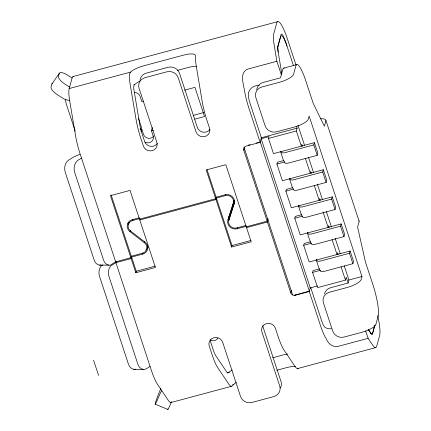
<?xml version="1.0" encoding="UTF-8"?>
<svg xmlns="http://www.w3.org/2000/svg" width="431" height="431" viewBox="0 0 431 431"><rect width="100%" height="100%" fill="white"/><g stroke="black" fill="none" stroke-linecap="round" stroke-linejoin="round"><path stroke-width="0.65" d="M79.854 154.406A13.296 3.852 -18.2 0 0 72.209 157.891L68.61 160.149A9.17 6.675 -89.5 0 0 65.27 172.303L94.082 259.812A9.17 6.675 -89.5 0 0 99.502 265.119L110.39 265.135L115.653 261.832L80.161 154.056A25.208 4.579 75 0 1 75.5 135.415L69.747 101.145A25.208 4.579 75 0 1 69.17 88.56L72.085 78.038L67.796 75.285A9.17 2.979 34.8 0 0 59.284 73.383L51.865 84.061L51.025 87.084A9.17 2.979 34.8 0 0 57.856 95.025L62.328 97.896A11.68 10.974 15.5 0 0 69.811 100.294M59.284 73.383L58.449 76.406A9.17 2.979 34.8 0 0 65.28 84.347L69.574 87.1M141.088 131.762L141.804 129.176L140.581 129.505M145.069 142.171A5.732 5.382 15.5 0 0 151.373 141.707A5.732 5.382 15.5 0 0 153.145 135.997L151.432 130.787L152.326 127.549M116.284 261.375L115.928 262.668L151.416 370.445A25.208 4.579 75 0 0 157.428 384.22L168.235 400.254A25.208 4.579 75 0 0 171.71 401.978M140.059 218.98L139.779 219.988L155.419 267.489L135.83 272.748L131.164 258.578L131.584 257.07L142.677 254.091A7.332 6.891 15.5 0 0 147.671 248.876A7.332 6.891 15.5 0 0 144.978 242.109L130.571 231.005A6.417 6.029 15.5 0 1 128.217 225.084A6.417 6.029 15.5 0 1 132.586 220.516L132.92 219.309M115.653 261.832L130.889 257.743L131.31 256.235L142.402 253.261A6.417 6.029 15.5 0 0 146.772 248.692A6.417 6.029 15.5 0 0 144.417 242.772L130.011 231.668L130.345 230.461M135.83 272.748L136.25 271.239L131.584 257.07M144.417 242.772L144.751 241.565M142.677 254.091L143.011 252.884M130.889 257.743L110.444 195.658L130.038 190.4L139.504 219.153L215.689 198.713L216.109 197.204L207.063 169.728M246.812 226.62L246.532 227.627L251.198 241.796L231.603 247.049L215.963 199.548L216.384 198.034L225.3 195.642A6.417 6.029 15.5 0 1 231.722 197.317A6.417 6.029 15.5 0 1 233.333 203.437L227.983 219.837A7.332 6.891 15.5 0 0 229.825 226.835A7.332 6.891 15.5 0 0 237.163 228.742L246.338 226.28M225.3 195.642L225.634 194.435M215.689 198.713L206.223 169.959L225.812 164.707L246.257 226.792L267.155 221.189L243.827 150.349L244.544 147.758M227.983 219.837L234.168 200.415L233.333 203.437M246.063 225.445L236.888 227.907A6.417 6.029 15.5 0 1 230.466 226.237A6.417 6.029 15.5 0 1 228.856 220.117L234.631 201.956M228.856 220.117L234.706 201.902M277.898 46.165L280.818 35.644A11.648 2.117 75 0 1 283.404 36.323L285.505 41.527L293.414 65.555M243.827 150.349A3.669 3.448 15.5 0 1 246.214 146.082L260.146 142.343L261.401 137.812L250.336 104.205A11.459 2.085 75 0 1 248.606 97.778C246.882 90.467 252.081 85.548 259.37 85.214M231.603 247.049L232.023 245.541L216.384 198.034M237.163 228.742L237.497 227.536M280.495 151.416L283.517 160.607L284.983 162.95A4.585 1.331 -18.2 0 0 288.878 162.945L317.216 155.343L317.846 153.075L314.414 142.656L273.491 153.635L268.481 138.426L268.987 136.616L261.148 138.717L310.272 287.897L309.264 291.523L320.33 325.13A25.213 4.579 75 0 0 326.342 338.901C328.25 344.057 333.389 347.952 338.944 346.152L368.112 338.324L372.853 345.355A25.208 4.579 75 0 0 375.552 347.65L375.837 347.564A25.208 4.579 75 0 0 376.689 346.195L379.609 335.674A27.606 5.016 75 0 0 377.712 315.465M289.411 178.499L292.439 187.695L293.904 190.039A4.585 1.331 -18.2 0 0 297.799 190.028L326.132 182.426L326.763 180.163L323.331 169.744L282.407 180.724L276.923 164.055L277.424 162.239L283.905 160.504M267.155 221.189L267.872 218.598M309.264 291.523L295.332 295.262A3.669 3.448 15.5 0 1 290.753 292.864L267.43 222.019L268.147 219.433M302.46 146.19L301.856 144.347L301.355 146.163L296.345 130.954L297.121 128.158L296.501 126.283M298.327 205.587L301.355 214.778L302.821 217.127A4.585 1.331 -18.2 0 0 306.716 217.116L335.054 209.514L335.684 207.246L332.253 196.832L291.329 207.807L285.839 191.143L286.346 189.328L292.821 187.587M317.216 155.343L313.784 144.924L314.414 142.656M307.249 232.67L310.277 241.866L311.742 244.21A4.585 1.331 -18.2 0 0 315.632 244.205L343.97 236.597L344.601 234.335L341.169 223.915L300.245 234.895L294.761 218.226L295.262 216.416L301.743 214.676M326.132 182.426L322.706 172.012L323.331 169.744M316.165 259.758L319.193 268.949L320.659 271.298A4.585 1.331 -18.2 0 0 324.554 271.288L352.892 263.686L353.517 261.418L350.091 251.004L309.167 261.983L303.677 245.314L304.178 243.499L310.659 241.759M290.753 292.864L291.475 290.273M295.332 295.262L295.44 294.885M335.054 209.514L331.622 199.095L332.253 196.832M348.092 282.962L346.244 277.338L345.468 280.134L317.604 287.606L312.599 272.397L313.1 270.587L319.581 268.847M343.97 236.597L340.544 226.183L341.169 223.915M352.892 263.686L349.46 253.266L350.091 251.004M344.283 265.954L348.911 280.021L348.076 283.038L330.658 287.714A9.17 8.615 15.5 0 0 324.489 293.904M320.4 118.794A13.878 4.019 -18.2 0 1 325.868 120.949L324.403 126.235L313.218 103.408L305.714 80.608A25.213 4.579 75 0 0 295.86 65.997L293.559 74.304A13.749 3.987 -18.2 0 1 279.24 82.343L261.827 87.014A9.17 8.615 15.5 0 0 255.863 97.686L265.124 125.814A9.17 8.615 15.5 0 0 276.578 131.811L293.99 127.14A13.749 3.987 -18.2 0 0 308.305 119.101L309.146 116.079L361.97 276.513L361.135 279.536A13.749 3.987 -18.2 0 1 346.815 287.574L329.403 292.245A9.17 8.615 15.5 0 0 323.439 302.912L332.7 331.04A9.17 8.615 15.5 0 0 344.153 337.042L361.566 332.366A13.749 3.987 -18.2 0 0 375.886 324.333L378.186 316.025A25.213 4.579 75 0 0 372.944 284.794L365.44 261.994L357.606 227.078L359.071 221.793A13.878 4.019 -18.2 0 0 358.926 220.747M374.658 325.728L372.513 333.454A11.459 2.085 75 0 1 370.768 333.071L368.182 329.23M374.975 325.028L372.573 333.691A11.459 2.085 75 0 1 372.185 334.316L372.055 334.354A11.459 2.085 75 0 1 370.827 333.314M160.887 388.552L160.386 389.705A9.17 0.415 -67.4 0 0 156.103 400.631L155.262 403.653A9.17 0.415 -67.4 0 0 157.875 398.767L159.879 394.16A11.68 10.974 15.5 0 1 161.754 390.901M171.516 401.843L170.552 404.052A9.17 0.415 -67.4 0 1 167.945 408.938M130.593 72.079L129.375 74.385A25.208 4.579 75 0 0 130.264 84.912L136.013 119.182A25.208 4.579 75 0 0 140.678 137.818L143.372 146.007A7.106 6.675 15.5 0 0 152.245 150.656A7.106 6.675 15.5 0 0 156.868 142.386L139.073 88.339A9.17 8.615 15.5 0 1 145.037 77.672L166.802 71.832A9.17 8.615 15.5 0 1 178.256 77.828L196.051 131.875A7.106 6.675 15.5 0 0 204.924 136.519A7.106 6.675 15.5 0 0 209.547 128.255L206.848 120.066A25.208 4.579 75 0 1 202.187 101.425L196.434 67.155A25.208 4.579 75 0 1 195.55 56.633L195.313 55.114L194.3 54.338A13.749 3.987 -18.2 0 0 183.617 55.103L143.566 65.851A13.749 3.987 -18.2 0 0 131.627 71.153L130.593 72.079L69.17 88.56M139.768 81.276A13.749 3.987 -18.2 0 0 135.743 83.652L134.095 85.295A11.637 3.523 77.3 0 0 133.702 87.051L133.691 87.568A11.459 2.085 75 0 0 134.063 90.548L139.816 124.812A11.459 2.085 75 0 0 141.934 133.287L144.627 141.476A7.106 6.675 15.5 0 0 150.451 146.281A7.106 6.675 15.5 0 0 157.342 143.448M210.172 339.763A7.106 6.675 15.5 0 0 210.49 341.492L213.183 349.681A11.459 2.085 75 0 0 215.92 355.941L226.728 371.975A11.459 2.085 75 0 0 227.654 372.95L227.859 372.993A11.637 3.523 77.3 0 0 228.716 372.648L230.418 371.183A13.749 3.987 -18.2 0 1 232.239 369.981M298.171 368.284A25.208 4.579 75 0 1 294.923 366.264L284.115 350.231A25.208 4.579 75 0 1 278.103 336.46L275.409 328.271A7.106 6.675 15.5 0 0 266.53 323.622A7.106 6.675 15.5 0 0 261.913 331.892L279.708 385.939A9.17 8.615 15.5 0 1 273.744 396.606L251.979 402.446A9.17 8.615 15.5 0 1 240.525 396.45L222.73 342.403A7.106 6.675 15.5 0 0 213.857 337.759A7.106 6.675 15.5 0 0 209.234 346.028L211.928 354.212A25.208 4.579 75 0 0 217.941 367.982L228.748 384.016A25.208 4.579 75 0 0 231.997 386.036L234.534 383.682A13.749 3.987 -18.2 0 1 236.355 382.486M140.296 129.133L141.702 128.082L138.572 118.568M81.486 158.075L78.033 160.24A9.17 6.675 -89.5 0 0 74.692 172.395L103.505 259.904A9.17 6.675 -89.5 0 0 108.924 265.21M102.864 264.86L101.242 265.879L100.24 267.355A9.17 6.675 -89.5 0 0 99.572 276.481L128.384 363.99A9.17 6.675 -89.5 0 0 135.549 369.211M150.09 366.425L146.642 368.591A9.17 6.675 -89.5 0 1 137.812 364.076L108.995 276.567A9.17 6.675 -89.5 0 1 109.663 267.441L110.665 265.97L115.928 262.668L131.164 258.578M72.958 76.573L277.569 21.679M177.4 70.382L187.733 67.608A13.749 3.987 -18.2 0 1 196.601 66.455M133.799 84.826L134.709 84.578M295.941 64.887L286.76 36.996A27.606 5.016 75 0 0 276.702 23.139L273.782 33.661A25.208 4.579 75 0 0 273.443 36.592L273.443 37.551A25.208 4.579 75 0 0 274.364 46.252L276.885 61.277L247.717 69.1C239.334 72.505 243.402 83.759 244.415 90.095A25.213 4.579 75 0 0 249.08 108.736L260.146 142.343M143.771 101.096L141.826 101.619L140.113 96.409A5.732 5.382 15.5 0 0 134.418 92.46M184.576 90.149L194.936 87.369L204.542 116.537L194.828 119.145M283.657 68.13L296.717 64.628M193.492 115.309L203.858 112.529M151.432 130.787L153.371 130.264M261.003 137.845L297.121 128.158M268.481 138.426L296.345 130.954M248.218 145.193L250.115 144.681M256.45 142.984L258.347 142.472M313.784 144.924L285.446 152.526A4.585 1.331 -18.2 0 1 281.551 152.536L280.969 151.599M276.923 164.055L284.697 161.97M139.288 217.811L132.312 219.686A7.332 6.891 15.5 0 0 127.317 224.901A7.332 6.891 15.5 0 0 130.011 231.668M216.109 197.204L225.025 194.812A7.332 6.891 15.5 0 1 232.363 196.719A7.332 6.891 15.5 0 1 234.205 203.718M132.586 220.516L139.563 218.646M139.779 219.988L215.963 199.548M322.706 172.012L294.368 179.614A4.585 1.331 -18.2 0 1 290.472 179.619L289.885 178.682M232.724 204.73L234.017 204.38M285.839 191.143L293.613 189.053M331.622 199.095L303.284 206.697A4.585 1.331 -18.2 0 1 299.389 206.708L298.511 205.301M246.532 227.627L267.43 222.019M294.761 218.226L302.535 216.141M136.25 271.239L155.208 266.148M232.023 245.541L250.982 240.455M340.544 226.183L312.206 233.785A4.585 1.331 -18.2 0 1 308.31 233.791L307.432 232.384M303.677 245.314L311.451 243.224M349.46 253.266L321.122 260.868A4.585 1.331 -18.2 0 1 317.227 260.879L316.349 259.473M312.599 272.397L320.373 270.312M310.272 287.897L317.507 285.958M348.911 280.021L361.97 276.513M294.395 295.165L309.372 291.146L260.249 141.966M272.721 357.735L282.407 355.139A13.749 3.987 -18.2 0 1 287.617 354.104M227.185 372.696L229.384 372.109M276.837 370.234L286.523 367.638A13.749 3.987 -18.2 0 1 295.391 366.485M232.589 384.856L233.505 384.608M170.935 402.543L231.447 386.311M297.622 368.553L375.552 347.65M99.502 265.119L100.967 265.049M331.342 328.788C328.589 328.972 325.098 328.406 323.67 325.75A11.459 2.085 75 0 1 321.585 320.599L310.729 287.628M133.804 369.297L143.232 369.389M155.165 404.165L167.842 409.45M368.203 329.419L370.827 333.308M325.906 120.394L359.109 221.238M276.885 61.277L281.335 74.789M297.977 125.34L304.502 145.15M308.504 157.299L313.552 172.637M317.34 184.145L322.393 199.483M326.391 211.626L331.444 226.965M335.232 238.472L340.28 253.811M365.682 330.954L368.112 338.324M311.381 173.273L310.773 171.436L310.272 173.246L305.396 158.43M320.298 200.361L319.694 198.519L319.193 200.334L314.312 185.519M329.219 227.444L328.611 225.607L328.11 227.417L323.029 211.987M338.136 254.532L337.532 252.695L337.026 254.505L332.15 239.69M341.083 266.827L345.468 280.134M243.914 147.041L292.617 294.949M141.804 129.176L143.518 134.386A5.732 5.382 15.5 0 0 148.216 138.259A5.732 5.382 15.5 0 0 153.775 135.975M111.074 194.78L131.31 256.235M75.258 131.229L66.412 104.372A9.17 4.073 63.1 0 1 65.765 99.227M93.554 360.176L98.564 375.385M281.755 73.281L278.162 51.887A11.459 2.085 75 0 1 277.742 47.933L277.742 47.496A11.459 2.085 75 0 1 277.898 46.165M217.941 338.044A5.732 5.382 15.5 0 1 210.242 340.107M284.255 68.066A25.213 4.579 75 0 0 282.801 69.504L280.495 77.812L263.082 82.483A9.17 8.615 15.5 0 0 256.731 89.788M72.085 78.038A27.606 5.016 75 0 1 73.561 76.443M280.355 387.986A9.17 8.615 15.5 0 0 280.964 381.408L263.169 327.361A7.106 6.675 15.5 0 1 262.845 325.626M286.922 45.977A16.044 2.915 75 0 0 280.656 36.683L277.973 46.343A11.459 2.085 75 0 0 278.237 52.065M229.427 219.255A6.417 6.029 15.5 0 1 229.696 217.095M128.163 224.373A7.332 6.891 15.5 0 1 128.039 223.123M147.607 245.67A6.417 6.029 15.5 0 1 147.3 246.721M139.94 80.441A9.17 8.615 15.5 0 1 146.292 73.135L168.058 67.295A9.17 8.615 15.5 0 1 179.511 73.297L197.306 127.339A7.106 6.675 15.5 0 0 203.13 132.15A7.106 6.675 15.5 0 0 210.021 129.311M148.156 247.049A7.332 6.891 15.5 0 1 145.84 249.975M128.955 223.15A6.417 6.029 15.5 0 1 129.058 222.062M228.721 220.527A7.332 6.891 15.5 0 1 228.818 216.815M51.865 84.061A9.17 2.979 34.8 0 1 52.34 83.447"/></g></svg>
